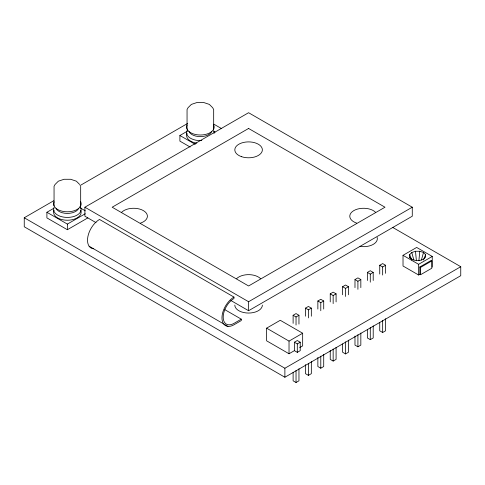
<?xml version="1.0" encoding="UTF-8"?>
<svg xmlns="http://www.w3.org/2000/svg" width="485" height="485" viewBox="0 0 485 485"><rect width="100%" height="100%" fill="white"/><g stroke="black" fill="none" stroke-linecap="round" stroke-linejoin="round"><path stroke-width="0.73" d="M418.882 260.754L419.774 251.266L415.493 251.266L411.789 252.503L409.649 254.643L409.649 257.111L410.255 258.396M421.423 260.093L423.484 252.503L419.774 251.266M423.405 260.027L425.624 254.643L423.484 252.503M392.644 227.386L460.75 266.708L460.75 275.704L284.883 377.239L24.25 226.768L24.25 217.765L53.78 200.717M80.031 185.561L187.646 123.426M87.827 217.904L67.367 229.72L46.906 217.904L46.906 212.278L53.938 208.223M190.132 147.028L179.899 141.123L179.899 135.497L187.574 131.065M96.03 222.645L84.899 216.219L84.899 207.216L248.587 112.714L412.274 207.216L412.274 216.219L248.587 310.721L230.908 300.518M46.906 212.278L67.367 224.094L85.269 213.758M84.899 207.216L248.587 301.725L412.274 207.216M233.976 297.081A16.963 9.797 -60 0 0 221.978 317.857A16.963 9.797 -60 0 0 233.976 324.786L241.281 320.567L241.281 319.16L233.976 323.38A15.241 8.803 -60 0 1 223.197 317.154A15.241 8.803 -60 0 1 233.976 298.487L233.976 297.081L99.516 219.45A16.963 9.797 -60 0 0 87.93 236.407A16.963 9.797 -60 0 0 93.52 248.763M294.383 350.661L294.383 342.222L297.305 340.537L300.227 342.222L300.227 350.661L297.305 352.353L294.383 350.661L289.024 353.759L266.617 340.816L266.617 328.163L280.257 320.288L302.664 333.225L302.664 345.878L299.688 347.599M293.116 323.349L293.116 315.28L296.038 313.589L298.96 315.28L298.96 324.083M305.489 316.208L305.489 308.133L308.411 306.447L311.334 308.133L311.334 316.208M317.863 309.06L317.863 300.991L320.785 299.306L323.713 300.991L323.713 309.06M330.236 301.919L330.236 293.849L333.159 292.158L336.087 293.849L336.087 301.919M342.61 294.777L342.61 286.702L345.538 285.016L348.46 286.702L348.46 294.777M354.984 287.629L354.984 279.56L357.912 277.869L360.834 279.56L360.834 287.629M367.363 280.488L367.363 272.412L370.285 270.727L373.207 272.412L373.207 280.488M379.737 274.073L379.737 265.271L382.659 263.585L385.581 265.271L385.581 273.34M293.116 315.28L296.038 316.966L298.96 315.28M305.489 308.133L308.411 309.824L311.334 308.133M317.863 300.991L320.785 302.676L323.713 300.991M330.236 293.849L333.159 295.535L336.087 293.849M342.61 286.702L345.538 288.393L348.46 286.702M354.984 279.56L357.912 281.245L360.834 279.56M367.363 272.412L370.285 274.104L373.207 272.412M379.737 265.271L382.659 266.956L385.581 265.271M419.828 274.298L419.828 266.986L431.032 260.518L431.765 260.942L431.765 268.253L420.562 274.722L419.828 274.298L418.61 275.001L403.023 266.004L403.023 255.316L416.663 247.441L432.25 256.438L432.25 267.126M403.023 255.316L418.61 264.313L432.25 256.438M266.617 328.163L289.024 341.1L302.664 333.225M419.828 266.986L420.562 267.411L431.765 260.942M294.383 342.222L297.305 343.913L300.227 342.222M24.25 217.765L284.883 368.242L460.75 266.708M293.116 372.522L293.116 380.816L296.038 382.501L298.96 380.816L298.96 368.752M305.489 364.623L305.489 373.668L308.411 375.36L311.334 373.668L311.334 361.604M317.863 357.475L317.863 366.527L320.785 368.212L323.713 366.527L323.713 354.462M330.236 350.334L330.236 359.385L333.159 361.07L336.087 359.385L336.087 347.315M342.61 343.944L342.61 352.237L345.538 353.923L348.46 352.237L348.46 340.173M354.984 336.044L354.984 345.096L357.912 346.781L360.834 345.096L360.834 333.031M367.363 329.654L367.363 337.948L370.285 339.639L373.207 337.948L373.207 325.884M379.737 322.513L379.737 330.806L382.659 332.492L385.581 330.806L385.581 318.742M213.867 124.172L221.73 128.707M213.788 131.435L215.067 132.175M179.899 135.497L195.243 144.354M80.152 207.853L85.269 210.805M224.882 309.697L241.281 319.16M89.125 246.228L227.974 326.393M409.649 257.111L411.789 259.251L415.493 260.487L419.774 260.487L423.484 259.251L425.624 257.111L425.624 254.643M79.667 184.482L76.369 181.184L70.658 179.28L64.069 179.28L58.358 181.184L55.066 184.482L54.053 186.313L54.053 205.901M409.649 254.643L411.868 260.027M411.789 252.503L413.85 260.093M415.493 251.266L416.391 260.754M420.562 267.411L420.562 274.722M418.61 264.313L418.61 275.001M382.659 266.956L382.659 275.031M382.659 320.427L382.659 332.492M370.285 274.104L370.285 282.173M370.285 327.575L370.285 339.639M357.912 281.245L357.912 289.315M357.912 334.717L357.912 346.781M345.538 288.393L345.538 296.462M345.538 341.858L345.538 353.923M333.159 295.535L333.159 303.604M333.159 349.006L333.159 361.07M320.785 302.676L320.785 310.752M320.785 356.148L320.785 368.212M308.411 309.824L308.411 317.893M308.411 363.295L308.411 375.36M297.305 343.913L297.305 352.353M296.038 316.966L296.038 325.035M296.038 370.437L296.038 382.501M289.024 341.1L289.024 353.759M284.883 368.242L284.883 377.239M248.587 301.725L248.587 310.721M213.673 129.119L213.673 109.531L212.66 107.694L209.362 104.402L203.658 102.499L197.062 102.499L191.357 104.402L188.059 107.694L187.052 109.531L187.052 129.119M80.674 186.313L80.674 205.901M67.367 224.094L67.367 229.72M201.827 140.595A13.78 7.954 0 0 1 187.719 129.519M213.673 130.623A13.78 7.954 0 0 1 214.085 133.393M211.672 131.623A11.713 6.76 0 0 1 200.36 136.631A11.713 6.76 0 0 1 189.047 131.623M213.673 124.997A13.78 7.954 0 0 1 200.36 135.012A13.78 7.954 0 0 1 187.052 124.997M196.795 143.178A13.78 7.954 0 0 1 187.052 133.436M80.007 206.301A13.78 7.954 0 0 1 68.379 217.401A13.78 7.954 0 0 1 54.053 207.41M78.679 208.404A11.713 6.76 0 0 1 67.367 213.418A11.713 6.76 0 0 1 56.054 208.404M80.674 201.784A13.78 7.954 0 0 1 67.367 211.799A13.78 7.954 0 0 1 54.053 201.784M80.674 210.223A13.78 7.954 0 0 1 67.367 220.238A13.78 7.954 0 0 1 54.053 210.223M121.686 212.242A13.78 7.954 0 0 1 143.36 210.593A13.78 7.954 0 0 1 140.511 223.106M262.367 305.095A13.78 7.954 0 0 1 248.587 313.055A13.78 7.954 0 0 1 234.813 305.095M236.656 278.62A13.78 7.954 0 0 1 260.524 278.62M356.669 223.106A13.78 7.954 0 0 1 353.82 210.593A13.78 7.954 0 0 1 375.493 212.242M377.13 237.335A13.78 7.954 0 0 1 359.991 246.404M248.587 128.464L112.18 207.216L248.587 285.974L384.993 207.216L248.587 128.464M241.7 156.728A13.78 7.954 0 0 0 262.367 149.841A13.78 7.954 0 0 0 241.7 142.954A13.78 7.954 0 0 0 241.7 156.728"/></g></svg>
